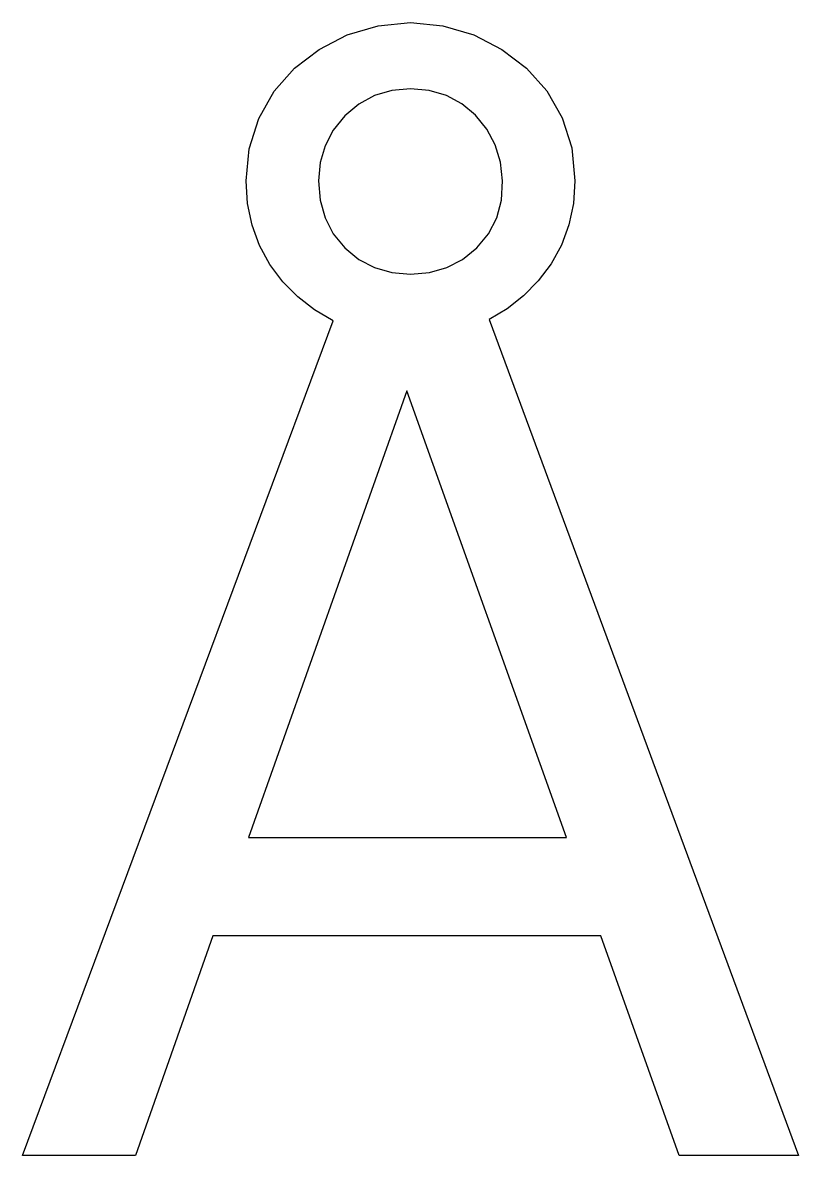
# Model space of a CAD drawing. Extents: x 0.5 to 9.3, y 0 to 12.8.
import ezdxf

# ---------------------------------------------------------------- set-up
doc = ezdxf.new("R2010")
doc.units = 0
doc.layers.get('0').update_dxf_attribs({"linetype": 'CONTINUOUS'})

msp = doc.modelspace()

# ---------------------------------------------------------------- linework, layer by layer
at = {"color": 0}
for p, q in [((4.50863, 12.7848), (4.875, 12.8194)), ((4.875, 12.8194), (5.24132, 12.7848)), ((4.15972, 12.6806), (4.50863, 12.7848)), ((5.24132, 12.7848), (5.59028, 12.6806)), ((3.84028, 12.5174), (4.15972, 12.6806)), ((5.59028, 12.6806), (5.90972, 12.5174)), ((3.5625, 12.3056), (3.84028, 12.5174)), ((5.90972, 12.5174), (6.1875, 12.3056)), ((3.33333, 12.0452), (3.5625, 12.3056)), ((6.1875, 12.3056), (6.41661, 12.0469)), ((4.66189, 12.0504), (4.46701, 11.9931)), ((4.875, 12.0694), (4.66189, 12.0504)), ((5.08762, 12.0508), (4.875, 12.0694)), ((5.28119, 11.9948), (5.08762, 12.0508)), ((3.15972, 11.7361), (3.33333, 12.0452)), ((4.46701, 11.9931), (4.29031, 11.8976)), ((5.45568, 11.9015), (5.28119, 11.9948)), ((6.41661, 12.0469), (6.59028, 11.7431)), ((4.29031, 11.8976), (4.13194, 11.7639)), ((5.61111, 11.7708), (5.45568, 11.9015)), ((3.05035, 11.3924), (3.15972, 11.7361)), ((4.13194, 11.7639), (4.00131, 11.6033)), ((5.73953, 11.6125), (5.61111, 11.7708)), ((6.59028, 11.7431), (6.69965, 11.401)), ((4.00131, 11.6033), (3.90799, 11.4271)), ((5.83328, 11.4358), (5.73953, 11.6125)), ((3.90799, 11.4271), (3.852, 11.2353)), ((5.89231, 11.2409), (5.83328, 11.4358)), ((3.01389, 11.0278), (3.05035, 11.3924)), ((6.69965, 11.401), (6.73611, 11.0278)), ((3.852, 11.2353), (3.83333, 11.0278)), ((5.91667, 11.0278), (5.89231, 11.2409)), ((3.03082, 10.7709), (3.01389, 11.0278)), ((3.83333, 11.0278), (3.852, 10.8086)), ((5.90364, 10.8086), (5.91667, 11.0278)), ((6.73611, 11.0278), (6.71918, 10.7713)), ((3.0816, 10.5278), (3.03082, 10.7709)), ((3.852, 10.8086), (3.90799, 10.6094)), ((5.85069, 10.6094), (5.90364, 10.8086)), ((6.71918, 10.7713), (6.6684, 10.5296)), ((3.16624, 10.2987), (3.0816, 10.5278)), ((3.90799, 10.6094), (4.00131, 10.4301)), ((5.75781, 10.4301), (5.85069, 10.6094)), ((6.6684, 10.5296), (6.58376, 10.3026)), ((4.00131, 10.4301), (4.13194, 10.2708)), ((5.625, 10.2708), (5.75781, 10.4301)), ((3.28472, 10.0833), (3.16624, 10.2987)), ((4.13194, 10.2708), (4.29031, 10.1403)), ((5.46349, 10.1403), (5.625, 10.2708)), ((6.58376, 10.3026), (6.46528, 10.0903)), ((4.29031, 10.1403), (4.46701, 10.0469)), ((5.28467, 10.0469), (5.46349, 10.1403)), ((3.43099, 9.88721), (3.28472, 10.0833)), ((4.46701, 10.0469), (4.66189, 9.99094)), ((5.08849, 9.99094), (5.28467, 10.0469)), ((6.46528, 10.0903), (6.31988, 9.89714)), ((3.59896, 9.71533), (3.43099, 9.88721)), ((4.66189, 9.99094), (4.875, 9.97222)), ((4.875, 9.97222), (5.08849, 9.99094)), ((6.31988, 9.89714), (6.15451, 9.72743)), ((3.78863, 9.56776), (3.59896, 9.71533)), ((6.15451, 9.72743), (5.96918, 9.58122)), ((4, 9.44444), (3.78863, 9.56776)), ((5.96918, 9.58122), (5.76389, 9.45833)), ((0.48611, 0), (4, 9.44444)), ((5.76389, 9.45833), (9.26389, 0)), ((4.83333, 8.65278), (3.04167, 3.59722)), ((6.63889, 3.59722), (4.83333, 8.65278)), ((3.04167, 3.59722), (6.63889, 3.59722)), ((2.63889, 2.48611), (1.76389, 0)), ((7.02778, 2.48611), (2.63889, 2.48611)), ((7.91667, 0), (7.02778, 2.48611)), ((1.76389, 0), (0.48611, 0)), ((9.26389, 0), (7.91667, 0))]:
    msp.add_line(p, q, dxfattribs=at)

doc.saveas('drawing.dxf')
